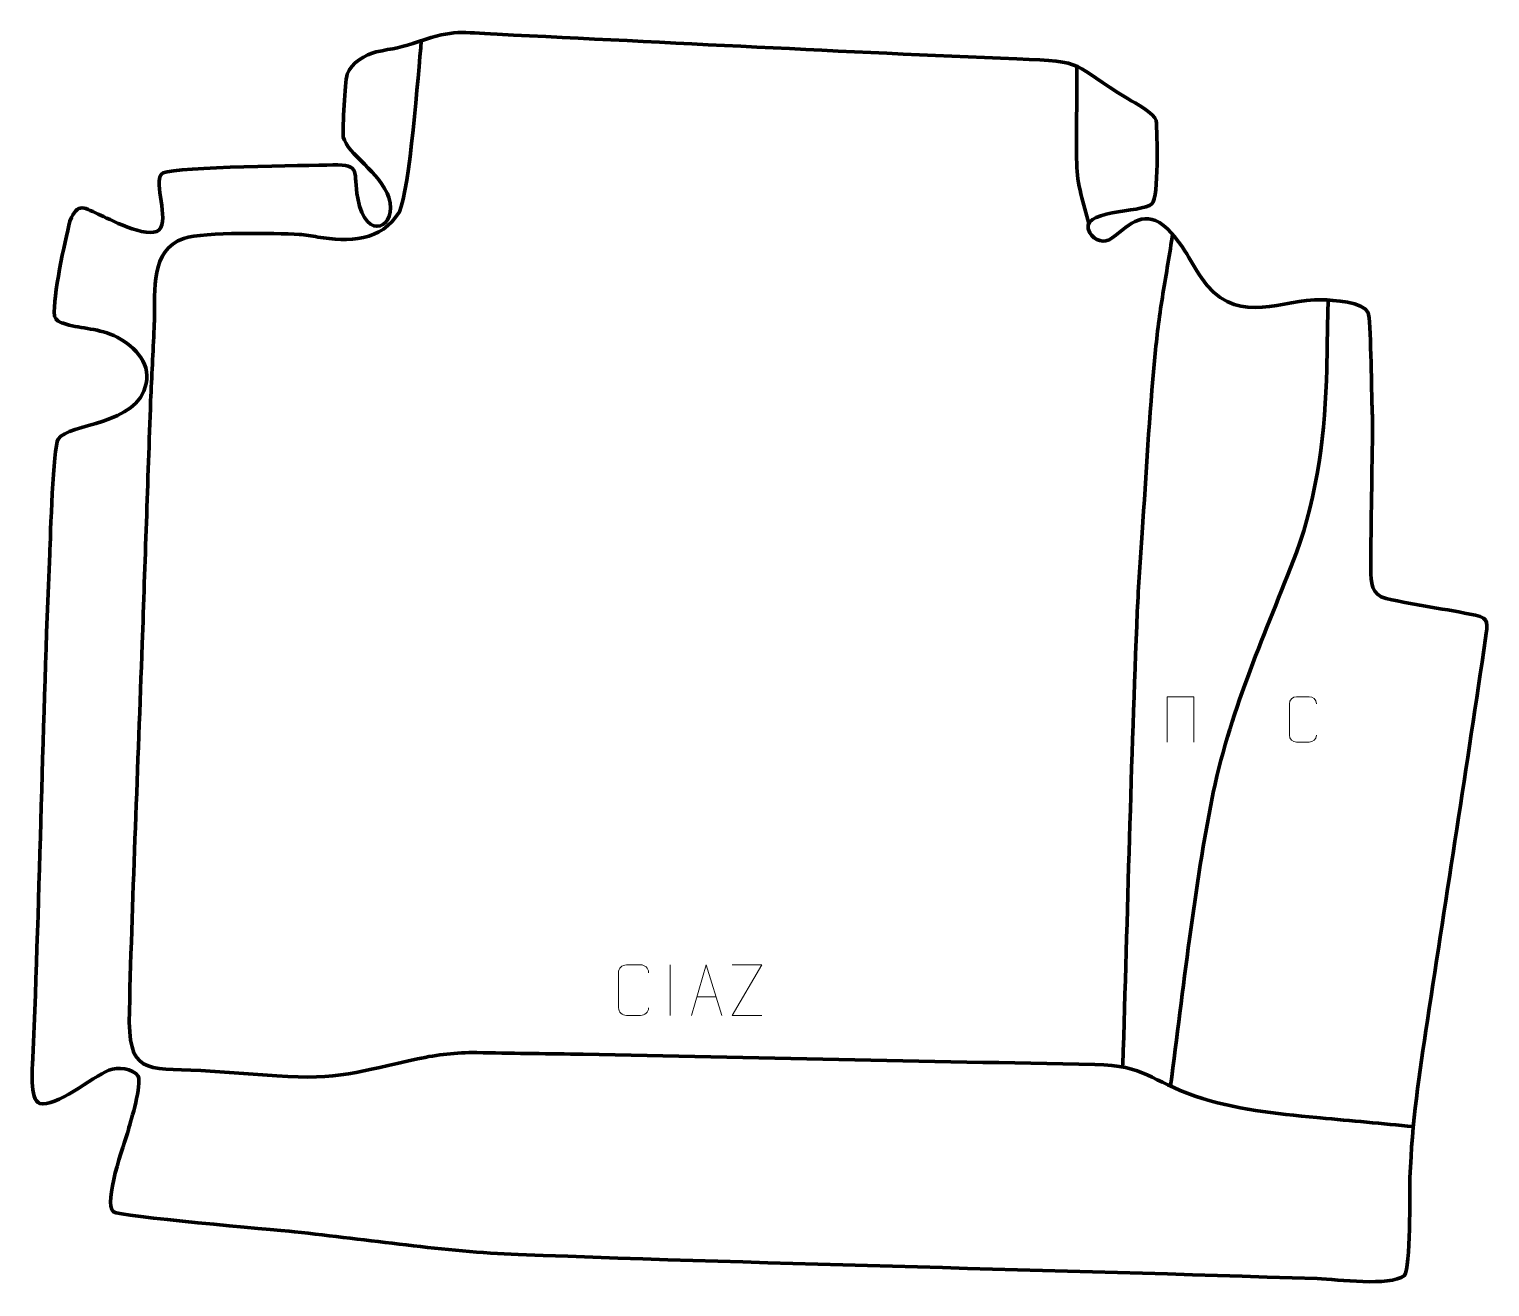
# Model space of a CAD drawing. Header units: millimetres. Extents: x -716 to 4, y 321 to 941.
import ezdxf

# ---------------------------------------------------------------- set-up
doc = ezdxf.new("R2010")
doc.units = ezdxf.units.MM
doc.header["$MEASUREMENT"] = 0
doc.layers.add('layer 2', color=7, linetype='Continuous')
doc.layers.add('layer 3', color=7, linetype='Continuous')

msp = doc.modelspace()

# ---------------------------------------------------------------- linework, layer by layer
at = {"layer": 'layer 2', "color": 142, "lineweight": 158}
for points, knots in [([(-522.6745, 935.712), (-524.1961, 919.7271), (-528.4099, 862.401), (-533.4798, 851.3813), (-533.4798, 851.3813), (-542.1277, 836.5637), (-558.7678, 836.4408), (-573.7541, 838.8893), (-573.7541, 838.8893), (-576.9303, 839.4359), (-579.7208, 839.8791), (-582.9427, 840.1715), (-582.9427, 840.1715), (-595.0531, 840.7832), (-629.3713, 841.4806), (-639.8482, 838.2365), (-639.8482, 838.2365), (-656.4496, 832.4058), (-654.0908, 812.5488), (-654.3162, 798.3304), (-654.3162, 798.3304), (-654.3545, 796.9072), (-654.4036, 795.4905), (-654.4576, 794.068), (-654.4576, 794.068), (-655.0287, 782.06), (-655.6236, 770.0531), (-656.202, 758.0455), (-656.202, 758.0455), (-657.5854, 718.0813), (-658.9689, 678.117), (-660.3523, 638.1528), (-660.3523, 638.1528), (-662.4518, 577.8528), (-665.1479, 517.3063), (-666.6811, 457.022), (-666.6811, 457.022), (-667.4855, 425.3937), (-658.9595, 428.9773), (-631.5072, 427.5897), (-631.5072, 427.5897), (-618.9849, 426.9043), (-606.4547, 425.9606), (-593.9466, 425.0426), (-593.9466, 425.0426), (-563.7307, 422.778), (-553.1281, 427.2208), (-524.5699, 433.3914), (-524.5699, 433.3914), (-514.3007, 435.5912), (-505.8385, 436.4853), (-495.3321, 436.5294), (-495.3321, 436.5294), (-478.7423, 436.1348), (-462.5049, 436.004), (-445.9437, 435.7327), (-445.9437, 435.7327), (-445.9437, 435.7327), (-442.9078, 435.683), (-442.9078, 435.683), (-442.9078, 435.683), (-358.7762, 433.8721), (-274.6408, 432.1983), (-190.504, 430.6467), (-190.504, 430.6467), (-165.4288, 430.185), (-162.9261, 422.4848), (-141.0084, 415.0327), (-141.0084, 415.0327), (-121.2516, 408.3154), (-101.5046, 406.4181), (-80.8957, 404.4634), (-80.8957, 404.4634), (-80.8957, 404.4634), (-79.3577, 404.3175), (-79.3577, 404.3175), (-79.3577, 404.3175), (-64.0221, 402.8605), (-48.6814, 401.4312), (-33.3441, 399.988)], [0, 0, 0, 0, 0.04761905, 0.04761905, 0.04761905, 0.04761905, 0.0952381, 0.0952381, 0.0952381, 0.0952381, 0.14285714, 0.14285714, 0.14285714, 0.14285714, 0.19047619, 0.19047619, 0.19047619, 0.19047619, 0.23809524, 0.23809524, 0.23809524, 0.23809524, 0.28571429, 0.28571429, 0.28571429, 0.28571429, 0.33333333, 0.33333333, 0.33333333, 0.33333333, 0.38095238, 0.38095238, 0.38095238, 0.38095238, 0.42857143, 0.42857143, 0.42857143, 0.42857143, 0.47619048, 0.47619048, 0.47619048, 0.47619048, 0.52380952, 0.52380952, 0.52380952, 0.52380952, 0.57142857, 0.57142857, 0.57142857, 0.57142857, 0.61904762, 0.61904762, 0.61904762, 0.61904762, 0.66666667, 0.66666667, 0.66666667, 0.66666667, 0.71428571, 0.71428571, 0.71428571, 0.71428571, 0.76190476, 0.76190476, 0.76190476, 0.76190476, 0.80952381, 0.80952381, 0.80952381, 0.80952381, 0.85714286, 0.85714286, 0.85714286, 0.85714286, 0.9047619, 0.9047619, 0.9047619, 0.9047619, 1, 1, 1, 1]), ([(-199.2821, 923.0931), (-199.3164, 907.2095), (-199.6287, 890.8648), (-199.4083, 875.043), (-199.4083, 875.043), (-199.2678, 864.9604), (-195.929, 855.2112), (-193.4763, 845.5053)], [0, 0, 0, 0, 0.33333333, 0.33333333, 0.33333333, 0.33333333, 1, 1, 1, 1]), ([(-176.6443, 430.3587), (-174.3129, 504.9292), (-172.6061, 579.5176), (-169.5215, 654.063), (-169.5215, 654.063), (-168.9793, 667.0243), (-167.8564, 679.977), (-167.0372, 692.926), (-167.0372, 692.926), (-165.2756, 721.8438), (-163.5159, 750.727), (-160.8668, 779.5818), (-160.8668, 779.5818), (-159.9494, 789.5041), (-158.7298, 799.2562), (-157.157, 809.0962), (-157.157, 809.0962), (-155.5011, 818.9869), (-153.8705, 828.7984), (-152.3237, 838.7074), (-152.3237, 838.7074), (-152.3237, 838.7074), (-152.093, 840.1854), (-152.093, 840.1854)], [0, 0, 0, 0, 0.14285714, 0.14285714, 0.14285714, 0.14285714, 0.28571429, 0.28571429, 0.28571429, 0.28571429, 0.42857143, 0.42857143, 0.42857143, 0.42857143, 0.57142857, 0.57142857, 0.57142857, 0.57142857, 0.71428571, 0.71428571, 0.71428571, 0.71428571, 1, 1, 1, 1]), ([(-153.1074, 420.0517), (-146.8835, 467.7053), (-141.4285, 517.8395), (-132.0532, 564.84), (-132.0532, 564.84), (-122.6891, 608.356), (-106.5374, 642.3942), (-91.0542, 683.2544), (-91.0542, 683.2544), (-80.5057, 711.0916), (-76.7669, 744.0068), (-76.0424, 773.6526), (-76.0424, 773.6526), (-75.7879, 785.0343), (-75.719, 796.4031), (-75.3488, 807.7851)], [0, 0, 0, 0, 0.2, 0.2, 0.2, 0.2, 0.4, 0.4, 0.4, 0.4, 0.6, 0.6, 0.6, 0.6, 1, 1, 1, 1])]:
    msp.add_open_spline(points, degree=3, knots=knots, dxfattribs=at)
at = {"layer": 'layer 3', "color": 242, "lineweight": 158}
msp.add_open_spline([(-53.4517, 747.0999), (-53.712, 723.1487), (-54.2984, 698.8964), (-54.2917, 674.9853), (-54.2917, 674.9853), (-54.2899, 668.4704), (-54.0408, 662.3357), (-46.7684, 660.5732), (-46.7684, 660.5732), (-31.9535, 657.1075), (-17.2875, 655.3818), (-2.6812, 652.2619), (-2.6812, 652.2619), (4.3595, 650.758), (3.2483, 647.8973), (2.2438, 640.9668), (2.2438, 640.9668), (-6.874, 578.0649), (-16.9169, 515.2661), (-26.3607, 452.403), (-26.3607, 452.403), (-30.5142, 425.2759), (-33.9682, 402.5207), (-35.0017, 374.8849), (-35.0017, 374.8849), (-35.1361, 367.156), (-34.742, 330.6954), (-37.6765, 326.4976), (-37.6765, 326.4976), (-45.6402, 320.9437), (-70.0888, 324.5962), (-80.7589, 324.9592), (-80.7589, 324.9592), (-212.1173, 329.3632), (-343.6465, 331.965), (-474.9535, 336.8716), (-474.9535, 336.8716), (-511.1438, 338.3042), (-548.9955, 344.2313), (-585.2316, 348.1026), (-585.2316, 348.1026), (-595.7926, 349.1662), (-671.9225, 355.705), (-674.5165, 357.9237), (-674.5165, 357.9237), (-679.7635, 362.4117), (-669.3137, 391.0809), (-667.186, 398.4343), (-667.186, 398.4343), (-665.7648, 403.3459), (-660.5395, 420.5113), (-662.3348, 424.858), (-662.3348, 424.858), (-665.065, 428.7657), (-672.3991, 429.4599), (-676.8257, 427.7732), (-676.8257, 427.7732), (-684.8462, 424.3641), (-703.5707, 409.2388), (-710.7816, 411.4146), (-710.7816, 411.4146), (-716.0924, 413.0171), (-714.4881, 429.6547), (-714.3037, 433.9174), (-714.3037, 433.9174), (-710.7139, 516.9268), (-709.6015, 599.7486), (-705.9456, 682.552), (-705.9456, 682.552), (-705.5818, 691.0143), (-704.4437, 734.9899), (-701.7572, 739.1591), (-701.7572, 739.1591), (-696.4711, 747.363), (-662.6681, 745.5876), (-658.3351, 766.5802), (-658.3351, 766.5802), (-656.0985, 777.416), (-665.3956, 786.2148), (-674.4202, 790.3138), (-674.4202, 790.3138), (-683.4802, 794.1142), (-691.5827, 793.6782), (-699.3729, 796.3467), (-699.3729, 796.3467), (-701.4953, 797.0737), (-702.8571, 797.756), (-703.6463, 799.9007), (-703.6463, 799.9007), (-704.4835, 809.8824), (-698.5562, 836.0492), (-695.9865, 846.7754), (-695.9865, 846.7754), (-692.0303, 856.6447), (-689.0217, 853.2699), (-680.5232, 849.4719), (-680.5232, 849.4719), (-675.3891, 847.1774), (-654.6782, 836.3922), (-651.1216, 843.5646), (-651.1216, 843.5646), (-647.8023, 850.2582), (-655.4997, 868.1212), (-649.9673, 870.494), (-649.9673, 870.494), (-642.6734, 873.6223), (-579.1034, 874.1612), (-566.3501, 874.4599), (-566.3501, 874.4599), (-551.9293, 874.581), (-556.4577, 871.2774), (-554.0505, 858.0767), (-554.0505, 858.0767), (-549.9195, 835.4239), (-533.9047, 844.1454), (-538.686, 858.3203), (-538.686, 858.3203), (-542.8311, 870.6092), (-559.1774, 880.0497), (-561.1651, 888.1927), (-561.1651, 888.1927), (-561.5061, 893.3819), (-560.4479, 914.5361), (-559.2385, 919.2948), (-559.2385, 919.2948), (-557.4557, 924.5422), (-550.1326, 929.132), (-544.9383, 930.2438), (-544.9383, 930.2438), (-536.5119, 931.9581), (-532.3681, 932.3619), (-523.8678, 935.3033), (-523.8678, 935.3033), (-506.1725, 941.4265), (-503.295, 939.7792), (-485.2986, 938.9144), (-485.2986, 938.9144), (-399.8973, 934.8112), (-314.3403, 930.2584), (-228.9313, 926.7321), (-228.9313, 926.7321), (-193.7707, 925.6136), (-202.7978, 924.4765), (-173.9511, 906.9928), (-173.9511, 906.9928), (-170.7534, 905.0547), (-161.082, 899.9522), (-160.1413, 896.3243), (-160.1413, 896.3243), (-159.725, 890.0443), (-158.8474, 858.6903), (-162.2895, 855.293), (-162.2895, 855.293), (-167.0726, 850.572), (-199.7056, 852.6883), (-192.9092, 840.9742), (-192.9092, 840.9742), (-190.6113, 837.0136), (-185.8733, 835.4699), (-181.8656, 838.4091), (-181.8656, 838.4091), (-172.689, 845.4596), (-165.8293, 853.3909), (-154.5679, 842.8868), (-154.5679, 842.8868), (-144.7299, 832.6952), (-142.9488, 824.907), (-135.2108, 815.0766), (-135.2108, 815.0766), (-117.595, 795.2424), (-98.9878, 808.4518), (-78.3327, 807.9152), (-78.3327, 807.9152), (-73.3514, 807.7858), (-57.7474, 806.8655), (-55.6351, 801.5413), (-55.6351, 801.5413), (-54.3902, 798.4037), (-53.9784, 763.7007), (-53.799, 757.5484), (-53.799, 757.5484), (-53.6998, 754.5631), (-53.6006, 751.5778), (-53.5013, 748.5925), (-53.5013, 748.5925), (-53.5013, 748.5925), (-53.4517, 747.0999), (-53.4517, 747.0999)], degree=3, knots=[0, 0, 0, 0, 0.02083333, 0.02083333, 0.02083333, 0.02083333, 0.04166667, 0.04166667, 0.04166667, 0.04166667, 0.0625, 0.0625, 0.0625, 0.0625, 0.08333333, 0.08333333, 0.08333333, 0.08333333, 0.10416667, 0.10416667, 0.10416667, 0.10416667, 0.125, 0.125, 0.125, 0.125, 0.14583333, 0.14583333, 0.14583333, 0.14583333, 0.16666667, 0.16666667, 0.16666667, 0.16666667, 0.1875, 0.1875, 0.1875, 0.1875, 0.20833333, 0.20833333, 0.20833333, 0.20833333, 0.22916667, 0.22916667, 0.22916667, 0.22916667, 0.25, 0.25, 0.25, 0.25, 0.27083333, 0.27083333, 0.27083333, 0.27083333, 0.29166667, 0.29166667, 0.29166667, 0.29166667, 0.3125, 0.3125, 0.3125, 0.3125, 0.33333333, 0.33333333, 0.33333333, 0.33333333, 0.35416667, 0.35416667, 0.35416667, 0.35416667, 0.375, 0.375, 0.375, 0.375, 0.39583333, 0.39583333, 0.39583333, 0.39583333, 0.41666667, 0.41666667, 0.41666667, 0.41666667, 0.4375, 0.4375, 0.4375, 0.4375, 0.45833333, 0.45833333, 0.45833333, 0.45833333, 0.47916667, 0.47916667, 0.47916667, 0.47916667, 0.5, 0.5, 0.5, 0.5, 0.52083333, 0.52083333, 0.52083333, 0.52083333, 0.54166667, 0.54166667, 0.54166667, 0.54166667, 0.5625, 0.5625, 0.5625, 0.5625, 0.58333333, 0.58333333, 0.58333333, 0.58333333, 0.60416667, 0.60416667, 0.60416667, 0.60416667, 0.625, 0.625, 0.625, 0.625, 0.64583333, 0.64583333, 0.64583333, 0.64583333, 0.66666667, 0.66666667, 0.66666667, 0.66666667, 0.6875, 0.6875, 0.6875, 0.6875, 0.70833333, 0.70833333, 0.70833333, 0.70833333, 0.72916667, 0.72916667, 0.72916667, 0.72916667, 0.75, 0.75, 0.75, 0.75, 0.77083333, 0.77083333, 0.77083333, 0.77083333, 0.79166667, 0.79166667, 0.79166667, 0.79166667, 0.8125, 0.8125, 0.8125, 0.8125, 0.83333333, 0.83333333, 0.83333333, 0.83333333, 0.85416667, 0.85416667, 0.85416667, 0.85416667, 0.875, 0.875, 0.875, 0.875, 0.89583333, 0.89583333, 0.89583333, 0.89583333, 0.91666667, 0.91666667, 0.91666667, 0.91666667, 0.9375, 0.9375, 0.9375, 0.9375, 0.95833333, 0.95833333, 0.95833333, 0.95833333, 1, 1, 1, 1], dxfattribs=at)
at = {"layer": 'layer 3', "color": 250, "lineweight": 9}
for points, knots in [([(-154.7221, 589.7042), (-154.7221, 589.7042), (-154.7221, 612.0545), (-154.7221, 612.0545), (-154.7221, 612.0545), (-154.7221, 612.0545), (-141.6038, 612.0545), (-141.6038, 612.0545), (-141.6038, 612.0545), (-141.6038, 612.0545), (-141.6038, 589.7042), (-141.6038, 589.7042)], [0, 0, 0, 0, 0.25, 0.25, 0.25, 0.25, 0.5, 0.5, 0.5, 0.5, 1, 1, 1, 1]), ([(-81.1892, 593.1236), (-81.3144, 591.0426), (-82.8166, 589.7174), (-84.7403, 589.7077), (-84.7403, 589.7077), (-86.8289, 589.708), (-88.9175, 589.708), (-91.0058, 589.7077), (-91.0058, 589.7077), (-92.73, 589.6133), (-94.4964, 591.3012), (-94.4864, 593.108), (-94.4864, 593.108), (-94.486, 598.2762), (-94.486, 603.4439), (-94.4864, 608.6113), (-94.4864, 608.6113), (-94.4826, 610.5264), (-92.9181, 612.0663), (-90.9902, 612.0542), (-90.9902, 612.0542), (-88.9072, 612.0542), (-86.8237, 612.0542), (-84.7403, 612.0542), (-84.7403, 612.0542), (-82.9968, 612.086), (-81.2131, 610.7501), (-81.1892, 608.5667)], [0, 0, 0, 0, 0.125, 0.125, 0.125, 0.125, 0.25, 0.25, 0.25, 0.25, 0.375, 0.375, 0.375, 0.375, 0.5, 0.5, 0.5, 0.5, 0.625, 0.625, 0.625, 0.625, 0.75, 0.75, 0.75, 0.75, 1, 1, 1, 1]), ([(-410.5695, 458.647), (-410.7093, 456.3236), (-412.3865, 454.844), (-414.5342, 454.8332), (-414.5342, 454.8332), (-416.8661, 454.8336), (-419.198, 454.8336), (-421.5295, 454.8332), (-421.5295, 454.8332), (-423.4545, 454.7278), (-425.4266, 456.6123), (-425.4154, 458.6296), (-425.4154, 458.6296), (-425.415, 464.3997), (-425.415, 470.1694), (-425.4154, 475.9387), (-425.4154, 475.9387), (-425.4112, 478.0768), (-423.6645, 479.796), (-421.5121, 479.7825), (-421.5121, 479.7825), (-419.1864, 479.7825), (-416.8603, 479.7825), (-414.5342, 479.7825), (-414.5342, 479.7825), (-412.5876, 479.818), (-410.5962, 478.3265), (-410.5695, 475.8889)], [0, 0, 0, 0, 0.125, 0.125, 0.125, 0.125, 0.25, 0.25, 0.25, 0.25, 0.375, 0.375, 0.375, 0.375, 0.5, 0.5, 0.5, 0.5, 0.625, 0.625, 0.625, 0.625, 0.75, 0.75, 0.75, 0.75, 1, 1, 1, 1]), ([(-389.463, 454.8293), (-389.463, 454.8293), (-382.092, 479.7828), (-382.092, 479.7828), (-382.092, 479.7828), (-382.092, 479.7828), (-374.5221, 454.8293), (-374.5221, 454.8293)], [0, 0, 0, 0, 0.33333333, 0.33333333, 0.33333333, 0.33333333, 1, 1, 1, 1]), ([(-354.6951, 454.8273), (-354.6951, 454.8273), (-369.3141, 454.8273), (-369.3141, 454.8273), (-369.3141, 454.8273), (-369.3141, 454.8273), (-354.6708, 479.7847), (-354.6708, 479.7847), (-354.6708, 479.7847), (-354.6708, 479.7847), (-369.3141, 479.7847), (-369.3141, 479.7847)], [0, 0, 0, 0, 0.25, 0.25, 0.25, 0.25, 0.5, 0.5, 0.5, 0.5, 1, 1, 1, 1])]:
    msp.add_open_spline(points, degree=3, knots=knots, dxfattribs=at)
for points in [[(-399.9925, 479.7931), (-399.9925, 479.7931), (-399.9925, 454.819), (-399.9925, 454.819)], [(-386.7404, 464.0787), (-386.7404, 464.0787), (-377.2447, 464.0787), (-377.2447, 464.0787)]]:
    msp.add_open_spline(points, degree=3, dxfattribs=at)

doc.saveas('drawing.dxf')
